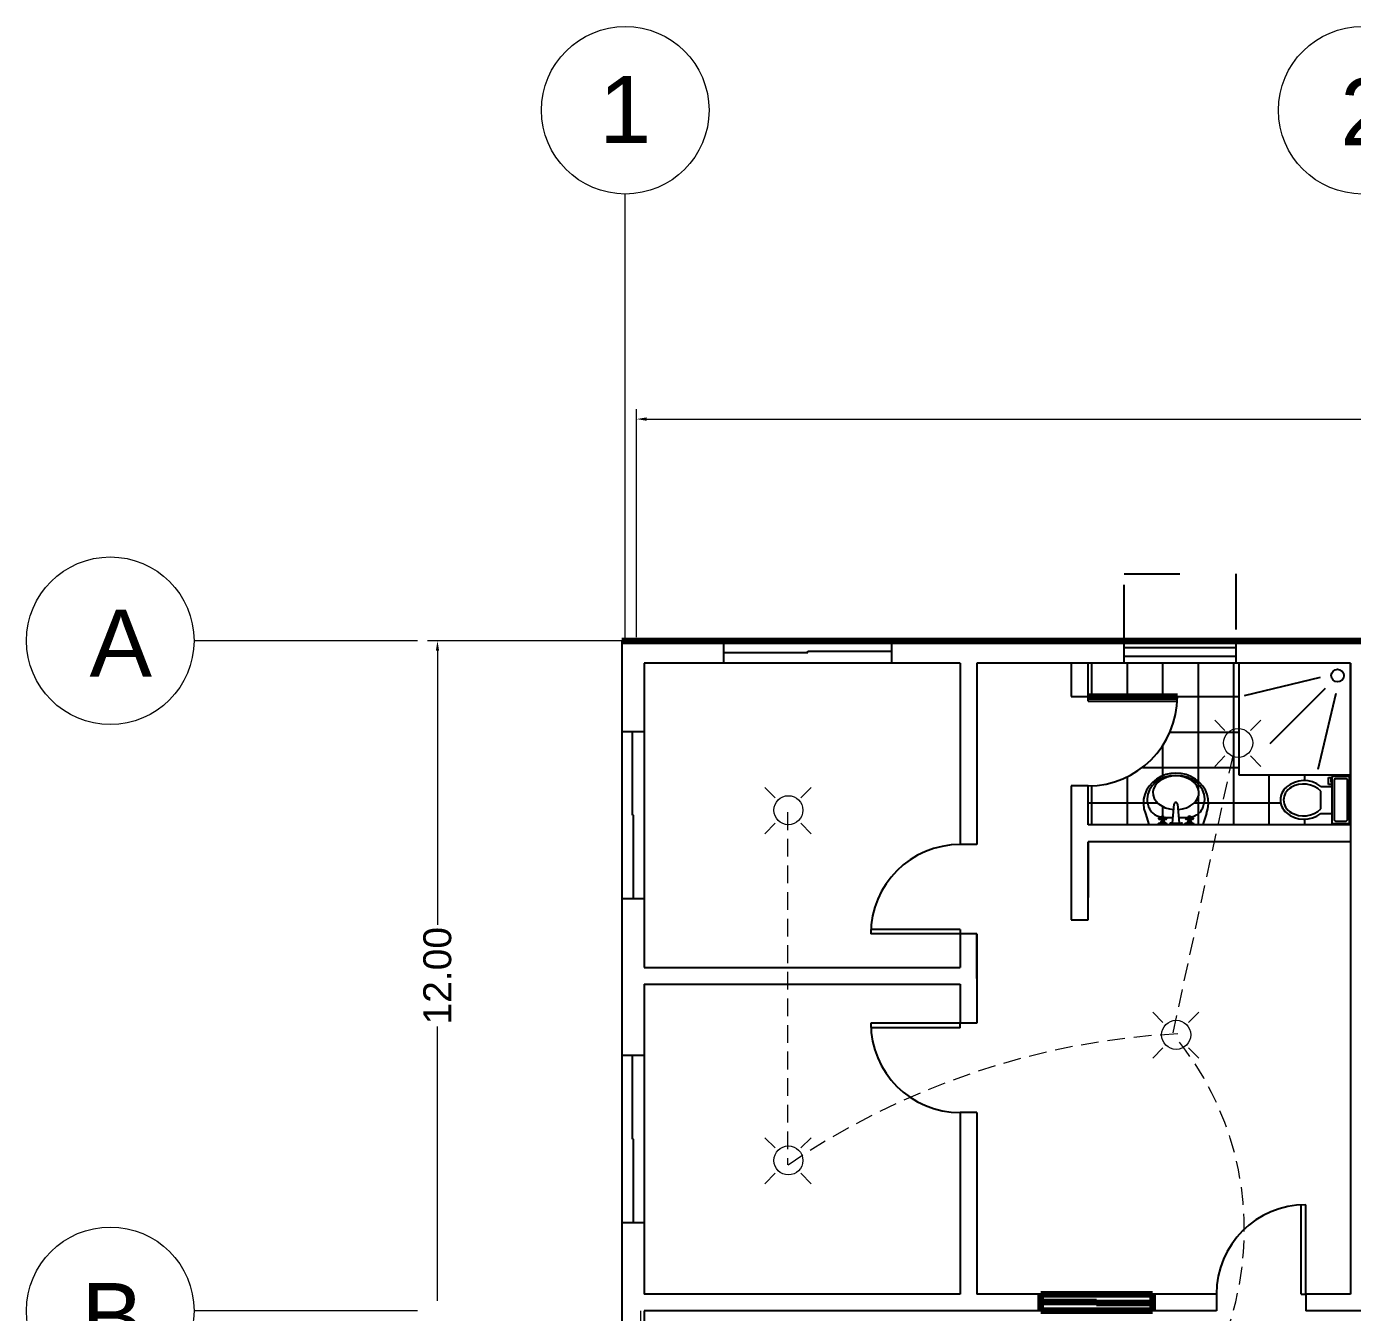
# Model space of a CAD drawing. Header units: millimetres. Extents: x 2391 to 3323, y 1596 to 2537.
# Drawn here: x 2839.6 to 2863.34, y 2371.71 to 2394.74 of the extents above; entities that cross this region are included whole.
import ezdxf

# ---------------------------------------------------------------- set-up
doc = ezdxf.new("R2010")
doc.units = ezdxf.units.MM
doc.linetypes.add('DASHED2', pattern=[9.525, 6.35, -3.175])
doc.linetypes.add('JIS_02_1.0', pattern=[2, 1, -1])
doc.layers.get('Defpoints').update_dxf_attribs({"color": 115})
for name, color, linetype in [('BATH', 171, 'Continuous'), ('dimensions', 203, 'Continuous'), ('doors', 31, 'Continuous'), ('doors and windows schedule', 11, 'Continuous'), ('Electrical symbols', 81, 'Continuous'), ('exterior wall', 140, 'Continuous'), ('interior wall', 191, 'Continuous'), ('Lightning text', 211, 'Continuous'), ('windows', 241, 'Continuous')]:
    doc.layers.add(name, color=color, linetype=linetype)
doc.styles.get("Standard").update_dxf_attribs({"font": 'arial.ttf'})

msp = doc.modelspace()

# ---------------------------------------------------------------- linework, layer by layer
at = {"color": 0, "linetype": 'ByBlock'}
for p, q in [((2863.308, 2383.336), (2861.308, 2383.336)), ((2861.308, 2383.336), (2861.308, 2381.336)), ((2863.308, 2381.336), (2863.308, 2383.336)), ((2862.766, 2383.077), (2861.403, 2382.749)), ((2861.869, 2381.896), (2862.859, 2382.886)), ((2863.049, 2382.793), (2862.722, 2381.43)), ((2861.308, 2381.336), (2863.308, 2381.336)), ((2862.914, 2381.284), (2862.954, 2381.284)), ((2862.914, 2381.164), (2862.914, 2381.284)), ((2862.974, 2381.164), (2862.914, 2381.164)), ((2862.954, 2381.284), (2862.954, 2381.204)), ((2862.954, 2381.204), (2862.974, 2381.204)), ((2862.974, 2381.304), (2862.974, 2380.464)), ((2863.294, 2381.304), (2862.974, 2381.304)), ((2863.014, 2381.224), (2863.014, 2380.544)), ((2863.214, 2381.264), (2863.054, 2381.264)), ((2863.254, 2380.544), (2863.254, 2381.224)), ((2863.294, 2380.464), (2863.294, 2381.304)), ((2862.78, 2381.124), (2862.974, 2381.124)), ((2862.78, 2380.724), (2862.78, 2381.044)), ((2859.666, 2380.902), (2859.667, 2380.889)), ((2859.667, 2380.889), (2859.67, 2380.862)), ((2859.67, 2380.862), (2859.675, 2380.836)), ((2859.675, 2380.836), (2859.68, 2380.811)), ((2859.68, 2380.811), (2859.687, 2380.787)), ((2859.687, 2380.787), (2859.694, 2380.764)), ((2859.694, 2380.764), (2859.703, 2380.743)), ((2859.703, 2380.743), (2859.712, 2380.723)), ((2859.703, 2380.743), (2859.703, 2380.743)), ((2859.712, 2380.723), (2859.722, 2380.705)), ((2859.722, 2380.705), (2859.733, 2380.688)), ((2859.733, 2380.688), (2859.745, 2380.673)), ((2860.123, 2380.469), (2860.153, 2380.807)), ((2860.154, 2380.816), (2860.153, 2380.807)), ((2860.158, 2380.825), (2860.154, 2380.816)), ((2860.165, 2380.831), (2860.158, 2380.825)), ((2860.173, 2380.836), (2860.165, 2380.831)), ((2860.183, 2380.837), (2860.173, 2380.836)), ((2860.192, 2380.836), (2860.183, 2380.837)), ((2860.2, 2380.831), (2860.192, 2380.836)), ((2860.207, 2380.825), (2860.2, 2380.831)), ((2860.211, 2380.816), (2860.207, 2380.825)), ((2860.213, 2380.807), (2860.211, 2380.816)), ((2860.213, 2380.807), (2860.243, 2380.469)), ((2860.62, 2380.673), (2860.632, 2380.688)), ((2860.632, 2380.688), (2860.643, 2380.705)), ((2860.643, 2380.705), (2860.653, 2380.723)), ((2860.653, 2380.723), (2860.663, 2380.743)), ((2860.663, 2380.743), (2860.671, 2380.764)), ((2860.663, 2380.743), (2860.663, 2380.743)), ((2860.671, 2380.764), (2860.679, 2380.787)), ((2860.679, 2380.787), (2860.685, 2380.811)), ((2860.685, 2380.811), (2860.691, 2380.836)), ((2860.691, 2380.836), (2860.695, 2380.862)), ((2860.695, 2380.862), (2860.698, 2380.889)), ((2860.698, 2380.889), (2860.7, 2380.902)), ((2859.635, 2380.643), (2859.7, 2380.447)), ((2859.745, 2380.673), (2859.758, 2380.659)), ((2859.758, 2380.659), (2859.771, 2380.646)), ((2859.771, 2380.646), (2859.785, 2380.635)), ((2859.785, 2380.635), (2859.8, 2380.625)), ((2859.8, 2380.625), (2859.815, 2380.616)), ((2859.8, 2380.625), (2859.8, 2380.625)), ((2859.815, 2380.616), (2859.831, 2380.608)), ((2859.831, 2380.608), (2859.847, 2380.601)), ((2859.847, 2380.601), (2859.864, 2380.594)), ((2859.863, 2380.458), (2859.853, 2380.447)), ((2859.873, 2380.463), (2859.863, 2380.458)), ((2859.864, 2380.594), (2859.881, 2380.589)), ((2859.872, 2380.562), (2859.87, 2380.554)), ((2859.87, 2380.554), (2859.872, 2380.547)), ((2859.878, 2380.567), (2859.872, 2380.562)), ((2859.872, 2380.547), (2859.878, 2380.541)), ((2859.885, 2380.464), (2859.873, 2380.463)), ((2859.885, 2380.569), (2859.878, 2380.567)), ((2859.878, 2380.541), (2859.885, 2380.539)), ((2859.878, 2380.464), (2859.89, 2380.467)), ((2859.881, 2380.589), (2859.897, 2380.585)), ((2859.893, 2380.567), (2859.885, 2380.569)), ((2859.885, 2380.539), (2859.893, 2380.541)), ((2860.005, 2380.464), (2859.885, 2380.464)), ((2859.89, 2380.467), (2859.901, 2380.473)), ((2859.898, 2380.562), (2859.893, 2380.567)), ((2859.893, 2380.541), (2859.898, 2380.547)), ((2859.897, 2380.585), (2859.914, 2380.581)), ((2859.898, 2380.562), (2859.916, 2380.562)), ((2859.9, 2380.554), (2859.898, 2380.562)), ((2859.898, 2380.547), (2859.9, 2380.554)), ((2859.916, 2380.547), (2859.898, 2380.547)), ((2859.901, 2380.473), (2859.911, 2380.481)), ((2859.911, 2380.481), (2859.918, 2380.492)), ((2859.914, 2380.581), (2859.921, 2380.58)), ((2859.917, 2380.57), (2859.915, 2380.554)), ((2859.915, 2380.554), (2859.917, 2380.539)), ((2859.915, 2380.487), (2859.975, 2380.487)), ((2859.923, 2380.584), (2859.917, 2380.57)), ((2859.917, 2380.539), (2859.923, 2380.524)), ((2859.918, 2380.492), (2859.922, 2380.504)), ((2859.922, 2380.504), (2859.923, 2380.517)), ((2859.933, 2380.59), (2859.923, 2380.584)), ((2859.968, 2380.524), (2859.923, 2380.524)), ((2859.923, 2380.524), (2859.923, 2380.517)), ((2859.923, 2380.517), (2859.968, 2380.517)), ((2859.932, 2380.562), (2859.93, 2380.554)), ((2859.93, 2380.554), (2859.932, 2380.547)), ((2859.938, 2380.567), (2859.932, 2380.562)), ((2859.932, 2380.547), (2859.938, 2380.541)), ((2859.945, 2380.592), (2859.933, 2380.59)), ((2859.945, 2380.569), (2859.938, 2380.567)), ((2859.938, 2380.541), (2859.945, 2380.539)), ((2859.957, 2380.59), (2859.945, 2380.592)), ((2859.953, 2380.567), (2859.945, 2380.569)), ((2859.945, 2380.539), (2859.953, 2380.541)), ((2859.958, 2380.562), (2859.953, 2380.567)), ((2859.953, 2380.541), (2859.958, 2380.547)), ((2859.968, 2380.584), (2859.957, 2380.59)), ((2859.96, 2380.554), (2859.958, 2380.562)), ((2859.958, 2380.547), (2859.96, 2380.554)), ((2859.973, 2380.57), (2859.968, 2380.584)), ((2859.968, 2380.524), (2859.973, 2380.539)), ((2859.968, 2380.517), (2859.968, 2380.524)), ((2859.968, 2380.517), (2859.969, 2380.503)), ((2859.969, 2380.503), (2859.973, 2380.49)), ((2859.972, 2380.573), (2859.991, 2380.572)), ((2859.975, 2380.554), (2859.973, 2380.57)), ((2859.973, 2380.539), (2859.975, 2380.554)), ((2859.973, 2380.49), (2859.981, 2380.479)), ((2859.975, 2380.562), (2859.992, 2380.562)), ((2859.975, 2380.547), (2859.992, 2380.547)), ((2859.981, 2380.479), (2859.992, 2380.47)), ((2859.992, 2380.562), (2859.99, 2380.554)), ((2859.99, 2380.554), (2859.992, 2380.547)), ((2859.991, 2380.572), (2860.006, 2380.572)), ((2859.998, 2380.567), (2859.992, 2380.562)), ((2859.992, 2380.547), (2859.998, 2380.541)), ((2859.992, 2380.47), (2860.005, 2380.464)), ((2860.005, 2380.569), (2859.998, 2380.567)), ((2859.998, 2380.541), (2860.005, 2380.539)), ((2860.013, 2380.567), (2860.005, 2380.569)), ((2860.005, 2380.539), (2860.013, 2380.541)), ((2860.021, 2380.459), (2860.005, 2380.464)), ((2860.006, 2380.572), (2860.02, 2380.572)), ((2860.018, 2380.562), (2860.013, 2380.567)), ((2860.013, 2380.541), (2860.018, 2380.547)), ((2860.02, 2380.554), (2860.018, 2380.562)), ((2860.018, 2380.547), (2860.02, 2380.554)), ((2860.02, 2380.572), (2860.035, 2380.571)), ((2860.039, 2380.447), (2860.021, 2380.459)), ((2860.035, 2380.571), (2860.051, 2380.571)), ((2860.051, 2380.571), (2860.066, 2380.571)), ((2860.051, 2380.571), (2860.051, 2380.571)), ((2860.066, 2380.571), (2860.082, 2380.571)), ((2860.073, 2380.461), (2860.07, 2380.454)), ((2860.07, 2380.454), (2860.07, 2380.447)), ((2860.078, 2380.467), (2860.073, 2380.461)), ((2860.085, 2380.47), (2860.078, 2380.467)), ((2860.082, 2380.571), (2860.098, 2380.571)), ((2860.093, 2380.469), (2860.085, 2380.47)), ((2860.123, 2380.469), (2860.093, 2380.469)), ((2860.098, 2380.571), (2860.115, 2380.571)), ((2860.115, 2380.571), (2860.132, 2380.571)), ((2860.123, 2380.469), (2860.243, 2380.469)), ((2860.234, 2380.571), (2860.252, 2380.571)), ((2860.243, 2380.469), (2860.28, 2380.469)), ((2860.252, 2380.571), (2860.267, 2380.571)), ((2860.267, 2380.571), (2860.282, 2380.571)), ((2860.288, 2380.469), (2860.28, 2380.469)), ((2860.282, 2380.571), (2860.297, 2380.571)), ((2860.294, 2380.466), (2860.288, 2380.469)), ((2860.299, 2380.461), (2860.294, 2380.466)), ((2860.297, 2380.571), (2860.313, 2380.571)), ((2860.297, 2380.571), (2860.297, 2380.571)), ((2860.302, 2380.454), (2860.299, 2380.461)), ((2860.303, 2380.447), (2860.302, 2380.454)), ((2860.313, 2380.571), (2860.329, 2380.571)), ((2860.329, 2380.571), (2860.346, 2380.571)), ((2860.343, 2380.458), (2860.333, 2380.447)), ((2860.354, 2380.463), (2860.343, 2380.458)), ((2860.346, 2380.571), (2860.362, 2380.572)), ((2860.352, 2380.562), (2860.35, 2380.554)), ((2860.35, 2380.554), (2860.352, 2380.547)), ((2860.358, 2380.567), (2860.352, 2380.562)), ((2860.352, 2380.547), (2860.358, 2380.541)), ((2860.365, 2380.464), (2860.354, 2380.463)), ((2860.365, 2380.569), (2860.358, 2380.567)), ((2860.358, 2380.541), (2860.365, 2380.539)), ((2860.358, 2380.464), (2860.37, 2380.467)), ((2860.362, 2380.572), (2860.379, 2380.573)), ((2860.373, 2380.567), (2860.365, 2380.569)), ((2860.365, 2380.539), (2860.373, 2380.541)), ((2860.485, 2380.464), (2860.365, 2380.464)), ((2860.37, 2380.467), (2860.382, 2380.473)), ((2860.378, 2380.562), (2860.373, 2380.567)), ((2860.373, 2380.541), (2860.378, 2380.547)), ((2860.38, 2380.554), (2860.378, 2380.562)), ((2860.378, 2380.562), (2860.396, 2380.562)), ((2860.378, 2380.547), (2860.38, 2380.554)), ((2860.396, 2380.547), (2860.378, 2380.547)), ((2860.379, 2380.573), (2860.396, 2380.574)), ((2860.382, 2380.473), (2860.391, 2380.481)), ((2860.391, 2380.481), (2860.398, 2380.492)), ((2860.397, 2380.57), (2860.395, 2380.554)), ((2860.395, 2380.554), (2860.397, 2380.539)), ((2860.395, 2380.487), (2860.455, 2380.487)), ((2860.396, 2380.574), (2860.399, 2380.574)), ((2860.403, 2380.584), (2860.397, 2380.57)), ((2860.397, 2380.539), (2860.403, 2380.524)), ((2860.398, 2380.492), (2860.402, 2380.504)), ((2860.402, 2380.504), (2860.403, 2380.517)), ((2860.413, 2380.59), (2860.403, 2380.584)), ((2860.448, 2380.524), (2860.403, 2380.524)), ((2860.403, 2380.524), (2860.403, 2380.517)), ((2860.403, 2380.517), (2860.448, 2380.517)), ((2860.412, 2380.562), (2860.41, 2380.554)), ((2860.41, 2380.554), (2860.412, 2380.547)), ((2860.418, 2380.567), (2860.412, 2380.562)), ((2860.412, 2380.547), (2860.418, 2380.541)), ((2860.425, 2380.592), (2860.413, 2380.59)), ((2860.425, 2380.569), (2860.418, 2380.567)), ((2860.418, 2380.541), (2860.425, 2380.539)), ((2860.437, 2380.59), (2860.425, 2380.592)), ((2860.433, 2380.567), (2860.425, 2380.569)), ((2860.425, 2380.539), (2860.433, 2380.541)), ((2860.438, 2380.562), (2860.433, 2380.567)), ((2860.433, 2380.541), (2860.438, 2380.547)), ((2860.448, 2380.584), (2860.437, 2380.59)), ((2860.44, 2380.554), (2860.438, 2380.562)), ((2860.438, 2380.547), (2860.44, 2380.554)), ((2860.453, 2380.57), (2860.448, 2380.584)), ((2860.448, 2380.524), (2860.453, 2380.539)), ((2860.448, 2380.517), (2860.448, 2380.524)), ((2860.448, 2380.517), (2860.449, 2380.503)), ((2860.449, 2380.581), (2860.466, 2380.585)), ((2860.449, 2380.503), (2860.454, 2380.49)), ((2860.455, 2380.554), (2860.453, 2380.57)), ((2860.453, 2380.539), (2860.455, 2380.554)), ((2860.454, 2380.49), (2860.462, 2380.479)), ((2860.455, 2380.562), (2860.472, 2380.562)), ((2860.455, 2380.547), (2860.472, 2380.547)), ((2860.462, 2380.479), (2860.472, 2380.47)), ((2860.466, 2380.585), (2860.484, 2380.589)), ((2860.472, 2380.562), (2860.47, 2380.554)), ((2860.47, 2380.554), (2860.472, 2380.547)), ((2860.478, 2380.567), (2860.472, 2380.562)), ((2860.472, 2380.547), (2860.478, 2380.541)), ((2860.472, 2380.47), (2860.485, 2380.464)), ((2860.485, 2380.569), (2860.478, 2380.567)), ((2860.478, 2380.541), (2860.485, 2380.539)), ((2860.484, 2380.589), (2860.501, 2380.594)), ((2860.493, 2380.567), (2860.485, 2380.569)), ((2860.485, 2380.539), (2860.493, 2380.541)), ((2860.501, 2380.459), (2860.485, 2380.464)), ((2860.498, 2380.562), (2860.493, 2380.567)), ((2860.493, 2380.541), (2860.498, 2380.547)), ((2860.5, 2380.554), (2860.498, 2380.562)), ((2860.498, 2380.547), (2860.5, 2380.554)), ((2860.501, 2380.594), (2860.518, 2380.601)), ((2860.519, 2380.447), (2860.501, 2380.459)), ((2860.518, 2380.601), (2860.534, 2380.608)), ((2860.534, 2380.608), (2860.55, 2380.616)), ((2860.55, 2380.616), (2860.566, 2380.625)), ((2860.566, 2380.625), (2860.58, 2380.635)), ((2860.566, 2380.625), (2860.566, 2380.625)), ((2860.58, 2380.635), (2860.594, 2380.646)), ((2860.594, 2380.646), (2860.608, 2380.659)), ((2860.608, 2380.659), (2860.62, 2380.673)), ((2860.731, 2380.643), (2860.665, 2380.447)), ((2862.78, 2380.644), (2862.974, 2380.644)), ((2862.974, 2380.464), (2863.294, 2380.464)), ((2863.054, 2380.504), (2863.214, 2380.504))]:
    msp.add_line(p, q, dxfattribs=at)
msp.add_circle((2863.077, 2383.111), 0.113, dxfattribs=at)
for centre, radius, start, end in [((2862.477, 2380.744), 0.487, 51.4691, 131.0789), ((2862.467, 2380.716), 0.453, 46.3677, 119.5765), ((2863.049, 2381.229), 0.0354, 81.8699, 188.1301), ((2863.219, 2381.229), 0.0354, 351.8699, 98.1301), ((2862.354, 2380.884), 0.3, 131.0789, 228.9209), ((2862.372, 2380.884), 0.26, 119.5765, 240.4233), ((2862.467, 2381.052), 0.453, 240.4233, 313.6321), ((2862.477, 2381.025), 0.487, 228.9209, 308.5307), ((2863.049, 2380.539), 0.0354, 171.8699, 278.1301), ((2863.219, 2380.539), 0.0354, 261.8699, 8.1301)]:
    msp.add_arc(centre, radius, start, end, dxfattribs=at)
for centre, major_axis, ratio, start_param, end_param in [((2860.183, 2380.829), (-0.584, 0), 0.916316, 2.786438, 6.63834), ((2860.183, 2380.902), (-0.517, 0), 0.815274, 3.141593, 6.283185), ((2860.183, 2381.013), (-0.412, 0), 0.730435, 1.664123, 7.760732)]:
    msp.add_ellipse(centre, major_axis=major_axis, ratio=ratio, start_param=start_param, end_param=end_param, dxfattribs=at)
at = {"layer": 'BATH', "linetype": 'Continuous'}
for p, q in [((2858.679, 2382.736), (2858.679, 2383.336)), ((2859.314, 2382.736), (2859.314, 2383.336)), ((2859.949, 2382.736), (2859.949, 2383.336)), ((2860.584, 2381.168), (2860.584, 2383.336)), ((2861.219, 2380.436), (2861.219, 2383.336)), ((2858.608, 2382.736), (2861.308, 2382.736)), ((2860.077, 2382.101), (2861.308, 2382.101)), ((2859.949, 2381.278), (2859.949, 2381.862)), ((2859.582, 2381.466), (2861.308, 2381.466)), ((2859.314, 2380.436), (2859.314, 2381.3)), ((2859.949, 2381.26), (2859.949, 2381.278)), ((2860.584, 2381.081), (2860.584, 2381.168)), ((2861.854, 2380.436), (2861.854, 2381.336)), ((2862.489, 2381.23), (2862.489, 2381.336)), ((2863.124, 2381.304), (2863.124, 2381.336)), ((2858.679, 2380.436), (2858.679, 2381.137)), ((2860.584, 2380.638), (2860.584, 2380.944)), ((2858.608, 2380.831), (2859.675, 2380.831)), ((2859.676, 2380.831), (2859.854, 2380.831)), ((2859.949, 2380.591), (2859.949, 2380.765)), ((2860.511, 2380.831), (2860.69, 2380.831)), ((2860.69, 2380.831), (2862.059, 2380.831)), ((2863.294, 2380.831), (2863.308, 2380.831)), ((2859.949, 2380.436), (2859.949, 2380.464)), ((2860.584, 2380.436), (2860.584, 2380.638)), ((2862.489, 2380.436), (2862.489, 2380.538)), ((2863.124, 2380.436), (2863.124, 2380.464))]:
    msp.add_line(p, q, dxfattribs=at)
at = {"layer": 'Defpoints', "linetype": 'DASHED2', "lineweight": 13, "ltscale": 0.05}
for p, q in [((2861.199, 2381.677), (2860.095, 2376.569)), ((2853.228, 2380.663), (2853.228, 2374.349))]:
    msp.add_line(p, q, dxfattribs=at)
for centre, radius, start, end in [((2860.915, 2363.073), 13.641, 92.9266, 124.5862), ((2855.97, 2373.186), 5.439, 299.4715, 39.4617)]:
    msp.add_arc(centre, radius, start, end, dxfattribs=at)
at = {"layer": 'dimensions', "lineweight": 13}
for p, q in [((2850.521, 2383.798), (2850.521, 2387.885)), ((2850.701, 2387.705), (2869.578, 2387.705)), ((2850.258, 2383.736), (2846.777, 2383.736)), ((2846.957, 2383.556), (2846.957, 2378.645)), ((2846.957, 2371.916), (2846.957, 2376.826))]:
    msp.add_line(p, q, dxfattribs=at)
at = {"layer": 'dimensions', "lineweight": 100}
msp.add_line((2850.258, 2383.736), (2850.458, 2383.736), dxfattribs=at)
at = {"layer": 'dimensions'}
for points in [[(2850.701, 2387.735), (2850.701, 2387.675), (2850.521, 2387.705)], [(2846.927, 2383.556), (2846.987, 2383.556), (2846.957, 2383.736)]]:
    msp.add_solid(points, dxfattribs=at)
at = {"layer": 'doors'}
for p, q in [((2858.608, 2382.736), (2860.208, 2382.736)), ((2858.608, 2382.656), (2858.608, 2382.736)), ((2858.608, 2382.656), (2860.206, 2382.656)), ((2856.318, 2378.566), (2854.72, 2378.566)), ((2856.318, 2378.566), (2856.318, 2378.486)), ((2856.318, 2378.486), (2854.718, 2378.486)), ((2856.318, 2376.886), (2854.718, 2376.886)), ((2856.318, 2376.806), (2856.318, 2376.886)), ((2856.318, 2376.806), (2854.72, 2376.806)), ((2862.428, 2372.036), (2862.428, 2373.634)), ((2862.508, 2372.036), (2862.508, 2373.636)), ((2862.428, 2372.036), (2862.508, 2372.036))]:
    msp.add_line(p, q, dxfattribs=at)
at = {"layer": 'doors', "lineweight": 100}
msp.add_line((2858.608, 2382.736), (2860.208, 2382.736), dxfattribs=at)
at = {"layer": 'doors'}
for centre, start, end in [((2858.608, 2382.736), 270, 0), ((2856.318, 2378.486), 90, 180), ((2856.318, 2376.886), 180, 270), ((2862.508, 2372.036), 90, 180)]:
    msp.add_arc(centre, 1.6, start, end, dxfattribs=at)
at = {"layer": 'Electrical symbols', "lineweight": 18}
for p, q in [((2861.059, 2382.128), (2860.877, 2382.311)), ((2861.52, 2382.128), (2861.703, 2382.311)), ((2861.059, 2381.674), (2860.877, 2381.484)), ((2861.52, 2381.674), (2861.703, 2381.484)), ((2853.004, 2380.924), (2852.821, 2381.107)), ((2853.465, 2380.924), (2853.648, 2381.107)), ((2853.004, 2380.47), (2852.821, 2380.28)), ((2853.465, 2380.47), (2853.648, 2380.28)), ((2859.949, 2376.901), (2859.767, 2377.084)), ((2860.41, 2376.901), (2860.593, 2377.084)), ((2859.949, 2376.448), (2859.767, 2376.258)), ((2860.41, 2376.448), (2860.593, 2376.258)), ((2853.004, 2374.653), (2852.821, 2374.835)), ((2853.465, 2374.653), (2853.648, 2374.835)), ((2853.004, 2374.199), (2852.821, 2374.009)), ((2853.465, 2374.199), (2853.648, 2374.009))]:
    msp.add_line(p, q, dxfattribs=at)
for centre in [(2861.297, 2381.905), (2853.242, 2380.701), (2860.187, 2376.678), (2853.242, 2374.429)]:
    msp.add_circle(centre, 0.26, dxfattribs=at)
at = {"layer": 'exterior wall', "lineweight": 100}
msp.add_line((2850.258, 2383.736), (2890.658, 2383.736), dxfattribs=at)
at = {"layer": 'exterior wall'}
for p, q in [((2850.258, 2383.736), (2850.258, 2353.736)), ((2856.318, 2383.336), (2850.658, 2383.336)), ((2850.658, 2383.336), (2850.658, 2377.886)), ((2863.308, 2383.336), (2856.618, 2383.336)), ((2850.658, 2377.586), (2850.658, 2372.036)), ((2850.658, 2371.736), (2850.658, 2365.736))]:
    msp.add_line(p, q, dxfattribs=at)
at = {"layer": 'exterior wall', "lineweight": 13}
msp.add_line((2850.596, 2371.736), (2850.596, 2365.736), dxfattribs=at)
at = {"layer": 'interior wall'}
for p, q in [((2856.318, 2383.336), (2856.318, 2380.086)), ((2856.618, 2383.336), (2856.618, 2380.086)), ((2858.308, 2383.336), (2858.308, 2382.736)), ((2858.608, 2382.736), (2858.608, 2383.336)), ((2863.308, 2383.336), (2863.308, 2372.036)), ((2863.308, 2383.336), (2863.308, 2380.136)), ((2858.308, 2382.736), (2858.608, 2382.736)), ((2858.308, 2381.136), (2858.308, 2378.736)), ((2858.608, 2381.136), (2858.308, 2381.136)), ((2858.608, 2380.436), (2858.608, 2381.136)), ((2863.308, 2380.436), (2858.608, 2380.436)), ((2856.618, 2380.086), (2856.318, 2380.086)), ((2863.308, 2380.136), (2858.608, 2380.136)), ((2858.608, 2378.736), (2858.608, 2380.136)), ((2858.608, 2380.136), (2858.608, 2379.136)), ((2858.308, 2378.736), (2858.608, 2378.736)), ((2856.318, 2378.486), (2856.318, 2377.886)), ((2856.618, 2378.486), (2856.318, 2378.486)), ((2856.618, 2378.486), (2856.618, 2376.886)), ((2856.618, 2377.686), (2856.618, 2378.486)), ((2850.658, 2377.886), (2856.318, 2377.886)), ((2856.618, 2377.686), (2856.618, 2376.886)), ((2850.658, 2377.586), (2856.318, 2377.586)), ((2856.318, 2377.586), (2856.318, 2376.886)), ((2856.618, 2376.886), (2856.318, 2376.886)), ((2856.318, 2375.286), (2856.318, 2372.036)), ((2856.618, 2375.286), (2856.318, 2375.286)), ((2856.618, 2375.286), (2856.618, 2372.036)), ((2856.318, 2372.036), (2850.658, 2372.036)), ((2860.908, 2372.036), (2856.618, 2372.036)), ((2856.639, 2372.036), (2856.618, 2372.036)), ((2860.908, 2372.036), (2860.908, 2371.736)), ((2863.308, 2372.036), (2862.508, 2372.036)), ((2862.508, 2372.036), (2862.508, 2371.736)), ((2860.908, 2371.736), (2850.658, 2371.736)), ((2864.208, 2371.736), (2862.508, 2371.736))]:
    msp.add_line(p, q, dxfattribs=at)
at = {"layer": 'Lightning text', "linetype": 'ByBlock', "lineweight": 13, "ltscale": 0.02}
for p, q in [((2850.321, 2383.736), (2850.321, 2391.736)), ((2846.597, 2383.736), (2842.597, 2383.736)), ((2846.597, 2371.736), (2842.597, 2371.736))]:
    msp.add_line(p, q, dxfattribs=at)
for centre in [(2850.321, 2393.236), (2863.52, 2393.236), (2841.097, 2383.736), (2841.097, 2371.736)]:
    msp.add_circle(centre, 1.5, dxfattribs=at)
at = {"layer": 'windows', "linetype": 'JIS_02_1.0'}
for p, q in [((2859.254, 2383.736), (2859.254, 2384.936)), ((2859.254, 2384.936), (2861.254, 2384.936)), ((2861.254, 2384.936), (2861.254, 2383.736))]:
    msp.add_line(p, q, dxfattribs=at)
at = {"layer": 'windows'}
for p, q in [((2852.088, 2383.336), (2852.088, 2383.736)), ((2855.088, 2383.736), (2852.088, 2383.736)), ((2853.588, 2383.526), (2853.588, 2383.546)), ((2853.588, 2383.546), (2855.088, 2383.546)), ((2855.088, 2383.736), (2855.088, 2383.336)), ((2859.254, 2383.336), (2859.254, 2383.736)), ((2859.254, 2383.736), (2861.254, 2383.736)), ((2859.254, 2383.616), (2861.254, 2383.616)), ((2861.254, 2383.736), (2861.254, 2383.336)), ((2852.088, 2383.526), (2853.588, 2383.526)), ((2855.088, 2383.336), (2852.088, 2383.336)), ((2861.254, 2383.456), (2859.254, 2383.456)), ((2861.254, 2383.336), (2859.254, 2383.336)), ((2850.258, 2382.111), (2850.658, 2382.111)), ((2850.258, 2382.111), (2850.258, 2379.111)), ((2850.448, 2380.611), (2850.448, 2382.111)), ((2850.658, 2382.111), (2850.658, 2379.111)), ((2850.468, 2380.611), (2850.448, 2380.611)), ((2850.468, 2379.111), (2850.468, 2380.611)), ((2850.658, 2379.111), (2850.258, 2379.111)), ((2850.258, 2376.311), (2850.658, 2376.311)), ((2850.258, 2376.311), (2850.258, 2373.311)), ((2850.448, 2374.811), (2850.448, 2376.311)), ((2850.658, 2376.311), (2850.658, 2373.311)), ((2850.468, 2374.811), (2850.448, 2374.811)), ((2850.468, 2373.311), (2850.468, 2374.811)), ((2850.658, 2373.311), (2850.258, 2373.311))]:
    msp.add_line(p, q, dxfattribs=at)
at = {"layer": 'windows', "lineweight": 100}
for p, q in [((2857.763, 2371.736), (2857.763, 2372.036)), ((2857.763, 2372.036), (2859.763, 2372.036)), ((2857.763, 2371.896), (2858.763, 2371.896)), ((2858.763, 2371.896), (2858.763, 2371.876)), ((2859.763, 2372.036), (2859.763, 2371.736)), ((2859.763, 2371.736), (2857.763, 2371.736)), ((2858.763, 2371.876), (2859.763, 2371.876))]:
    msp.add_line(p, q, dxfattribs=at)

# ---------------------------------------------------------------- texts
at = {"layer": 'dimensions', "lineweight": 13, "insert": (2846.957, 2377.736), "char_height": 0.5, "attachment_point": 5, "rotation": 90}
msp.add_mtext('\\A1;12.00', dxfattribs=at)
at = {"layer": 'doors and windows schedule'}
for s, p in [('1', (2849.852, 2392.649)), ('2', (2863.125, 2392.609)), ('A', (2840.726, 2383.094)), ('B', (2840.576, 2371.034))]:
    msp.add_text(s, height=1.2, dxfattribs=at).set_placement(p)

doc.saveas('drawing.dxf')
